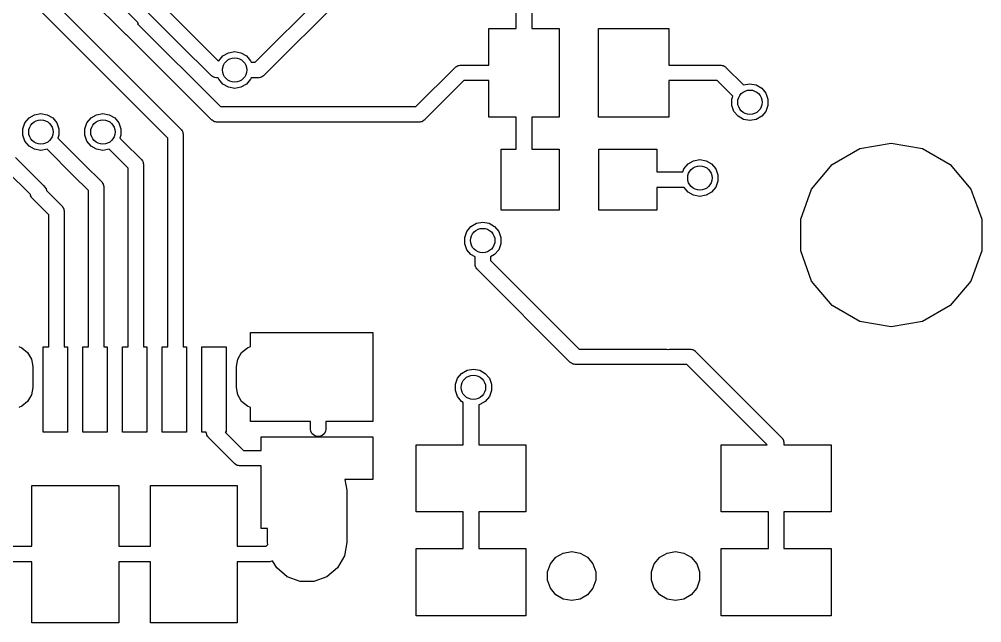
# Model space of a CAD drawing. Extents: x 10 to 287, y -200 to -10.
# Drawn here: x 143.41 to 159.18, y -141.51 to -131.63 of the extents above; entities that cross this region are included whole.
import ezdxf

# ---------------------------------------------------------------- set-up
doc = ezdxf.new("R2010")
doc.units = 0
doc.header["$MEASUREMENT"] = 0
doc.layers.add('BLACK', color=7, linetype='CONTINUOUS')

msp = doc.modelspace()

# ---------------------------------------------------------------- linework, layer by layer
at = {"layer": 'Black'}
for p, q in [((147.276, -132.334), (149.72, -129.89)), ((149.9, -130.07), (147.419, -132.551)), ((144.298, -130.628), (145.359, -131.689)), ((145.162, -131.887), (144.1, -130.826)), ((145.594, -133.328), (143.458, -131.192)), ((143.675, -131.049), (145.774, -133.148)), ((145.704, -131.345), (146.223, -131.863)), ((151.552, -131.783), (151.552, -131.391)), ((151.806, -131.443), (151.806, -131.783)), ((146.043, -132.043), (145.524, -131.524)), ((145.359, -131.689), (145.345, -131.704)), ((145.345, -131.704), (146.704, -133.062)), ((151.104, -132.381), (151.104, -131.783)), ((151.104, -131.783), (151.552, -131.783)), ((151.806, -131.783), (152.255, -131.783)), ((152.255, -131.783), (152.255, -133.233)), ((152.902, -133.233), (152.902, -131.783)), ((152.902, -131.783), (154.053, -131.783)), ((154.053, -131.783), (154.053, -132.381)), ((145.166, -131.883), (145.162, -131.887)), ((146.561, -133.279), (145.166, -131.883)), ((146.223, -131.863), (146.223, -131.863)), ((146.223, -131.863), (146.676, -132.317)), ((146.551, -132.551), (146.043, -132.043)), ((146.043, -132.043), (146.043, -132.043)), ((146.678, -132.311), (146.746, -132.231)), ((146.746, -132.231), (146.836, -132.178)), ((146.836, -132.178), (146.939, -132.16)), ((146.939, -132.16), (147.042, -132.178)), ((147.042, -132.178), (147.132, -132.231)), ((147.132, -132.231), (147.2, -132.311)), ((146.676, -132.317), (146.678, -132.311)), ((147.2, -132.311), (147.208, -132.334)), ((147.208, -132.334), (147.276, -132.334)), ((149.908, -133.062), (150.552, -132.418)), ((150.552, -132.418), (150.557, -132.415)), ((150.557, -132.415), (150.56, -132.411)), ((150.56, -132.411), (150.575, -132.403)), ((150.575, -132.403), (150.588, -132.393)), ((150.588, -132.393), (150.594, -132.392)), ((150.594, -132.392), (150.598, -132.389)), ((150.598, -132.389), (150.615, -132.386)), ((150.615, -132.386), (150.631, -132.382)), ((150.631, -132.382), (150.636, -132.382)), ((150.636, -132.382), (150.642, -132.381)), ((150.642, -132.381), (151.104, -132.381)), ((154.053, -132.381), (154.898, -132.381)), ((154.898, -132.381), (154.904, -132.382)), ((154.904, -132.382), (154.909, -132.382)), ((154.909, -132.382), (154.925, -132.386)), ((154.925, -132.386), (154.942, -132.389)), ((154.942, -132.389), (154.946, -132.392)), ((154.946, -132.392), (154.952, -132.393)), ((154.952, -132.393), (154.965, -132.403)), ((154.965, -132.403), (154.98, -132.411)), ((154.98, -132.411), (154.983, -132.415)), ((154.983, -132.415), (154.988, -132.418)), ((154.988, -132.418), (155.277, -132.707)), ((146.556, -132.554), (146.551, -132.551)), ((146.559, -132.558), (146.556, -132.554)), ((146.574, -132.567), (146.559, -132.558)), ((146.587, -132.576), (146.574, -132.567)), ((146.593, -132.578), (146.587, -132.576)), ((146.597, -132.58), (146.593, -132.578)), ((146.614, -132.583), (146.597, -132.58)), ((146.63, -132.588), (146.614, -132.583)), ((146.635, -132.587), (146.63, -132.588)), ((146.641, -132.588), (146.635, -132.587)), ((146.67, -132.588), (146.641, -132.588)), ((146.678, -132.611), (146.67, -132.588)), ((146.746, -132.691), (146.678, -132.611)), ((147.2, -132.611), (147.132, -132.691)), ((147.208, -132.588), (147.2, -132.611)), ((147.329, -132.588), (147.208, -132.588)), ((147.335, -132.587), (147.329, -132.588)), ((147.34, -132.588), (147.335, -132.587)), ((147.356, -132.583), (147.34, -132.588)), ((147.372, -132.58), (147.356, -132.583)), ((147.377, -132.578), (147.372, -132.58)), ((147.383, -132.576), (147.377, -132.578)), ((147.396, -132.567), (147.383, -132.576)), ((147.411, -132.558), (147.396, -132.567)), ((147.414, -132.554), (147.411, -132.558)), ((147.419, -132.551), (147.414, -132.554)), ((146.836, -132.744), (146.746, -132.691)), ((146.939, -132.762), (146.836, -132.744)), ((147.042, -132.744), (146.939, -132.762)), ((147.132, -132.691), (147.042, -132.744)), ((150.694, -132.635), (150.051, -133.279)), ((151.104, -132.635), (150.694, -132.635)), ((151.104, -133.233), (151.104, -132.635)), ((154.846, -132.635), (154.053, -132.635)), ((154.053, -132.635), (154.053, -133.233)), ((155.101, -132.891), (154.846, -132.635)), ((155.277, -132.707), (155.38, -132.689)), ((155.277, -132.707), (155.277, -132.707)), ((155.38, -132.689), (155.483, -132.707)), ((155.483, -132.707), (155.573, -132.76)), ((155.573, -132.76), (155.641, -132.84)), ((155.084, -132.938), (155.101, -132.891)), ((155.641, -132.84), (155.676, -132.938)), ((146.704, -133.062), (149.908, -133.062)), ((155.084, -133.042), (155.084, -132.938)), ((155.119, -133.14), (155.084, -133.042)), ((155.676, -133.042), (155.641, -133.14)), ((155.676, -132.938), (155.676, -133.042)), ((143.571, -133.247), (143.661, -133.194)), ((143.661, -133.194), (143.764, -133.176)), ((143.764, -133.176), (143.867, -133.194)), ((143.867, -133.194), (143.957, -133.247)), ((144.587, -133.247), (144.677, -133.194)), ((144.677, -133.194), (144.78, -133.176)), ((144.78, -133.176), (144.883, -133.194)), ((144.883, -133.194), (144.973, -133.247)), ((145.774, -133.148), (145.774, -133.148)), ((145.774, -133.148), (146.06, -133.434)), ((151.552, -133.233), (151.104, -133.233)), ((151.552, -133.758), (151.552, -133.233)), ((152.255, -133.233), (151.806, -133.233)), ((151.806, -133.233), (151.806, -133.758)), ((154.053, -133.233), (152.902, -133.233)), ((155.187, -133.22), (155.119, -133.14)), ((155.277, -133.273), (155.187, -133.22)), ((155.573, -133.22), (155.483, -133.273)), ((155.641, -133.14), (155.573, -133.22)), ((143.468, -133.425), (143.503, -133.327)), ((143.503, -133.327), (143.571, -133.247)), ((143.957, -133.247), (144.025, -133.327)), ((144.025, -133.327), (144.06, -133.425)), ((144.484, -133.425), (144.519, -133.327)), ((144.519, -133.327), (144.587, -133.247)), ((144.973, -133.247), (145.041, -133.327)), ((145.041, -133.327), (145.076, -133.425)), ((145.843, -133.577), (145.594, -133.328)), ((145.594, -133.328), (145.594, -133.328)), ((146.566, -133.282), (146.561, -133.279)), ((146.569, -133.286), (146.566, -133.282)), ((146.584, -133.295), (146.569, -133.286)), ((146.597, -133.304), (146.584, -133.295)), ((146.603, -133.306), (146.597, -133.304)), ((146.608, -133.308), (146.603, -133.306)), ((146.624, -133.311), (146.608, -133.308)), ((146.64, -133.316), (146.624, -133.311)), ((146.645, -133.315), (146.64, -133.316)), ((146.651, -133.316), (146.645, -133.315)), ((149.961, -133.316), (146.651, -133.316)), ((149.967, -133.315), (149.961, -133.316)), ((149.972, -133.316), (149.967, -133.315)), ((149.988, -133.311), (149.972, -133.316)), ((150.004, -133.308), (149.988, -133.311)), ((150.009, -133.306), (150.004, -133.308)), ((150.015, -133.304), (150.009, -133.306)), ((150.028, -133.295), (150.015, -133.304)), ((150.043, -133.286), (150.028, -133.295)), ((150.046, -133.282), (150.043, -133.286)), ((150.051, -133.279), (150.046, -133.282)), ((155.38, -133.291), (155.277, -133.273)), ((155.483, -133.273), (155.38, -133.291)), ((143.468, -133.529), (143.468, -133.425)), ((143.503, -133.627), (143.468, -133.529)), ((144.06, -133.529), (144.043, -133.576)), ((144.06, -133.425), (144.06, -133.529)), ((144.484, -133.529), (144.484, -133.425)), ((144.519, -133.627), (144.484, -133.529)), ((145.076, -133.529), (145.059, -133.576)), ((145.076, -133.425), (145.076, -133.529)), ((146.06, -133.434), (146.063, -133.439)), ((146.063, -133.439), (146.067, -133.442)), ((146.067, -133.442), (146.076, -133.457)), ((146.076, -133.457), (146.085, -133.47)), ((146.085, -133.47), (146.087, -133.476)), ((146.087, -133.476), (146.089, -133.481)), ((146.089, -133.481), (146.092, -133.497)), ((146.092, -133.497), (146.097, -133.513)), ((146.097, -133.513), (146.096, -133.518)), ((146.096, -133.518), (146.097, -133.524)), ((146.097, -133.524), (146.097, -136.995)), ((143.571, -133.707), (143.503, -133.627)), ((143.661, -133.76), (143.571, -133.707)), ((144.043, -133.576), (144.474, -134.007)), ((144.587, -133.707), (144.519, -133.627)), ((144.677, -133.76), (144.587, -133.707)), ((145.059, -133.576), (145.124, -133.641)), ((145.124, -133.641), (145.124, -133.641)), ((145.124, -133.641), (145.41, -133.927)), ((145.843, -136.995), (145.843, -133.577)), ((157.18, -133.75), (157.695, -133.659)), ((157.695, -133.659), (158.21, -133.75)), ((143.764, -133.778), (143.661, -133.76)), ((143.867, -133.76), (143.764, -133.778)), ((144.294, -134.187), (143.867, -133.76)), ((143.867, -133.76), (143.867, -133.76)), ((144.78, -133.778), (144.677, -133.76)), ((144.883, -133.76), (144.78, -133.778)), ((144.944, -133.821), (144.883, -133.76)), ((144.883, -133.76), (144.883, -133.76)), ((145.193, -134.07), (144.944, -133.821)), ((144.944, -133.821), (144.944, -133.821)), ((151.303, -134.759), (151.303, -133.758)), ((151.303, -133.758), (151.552, -133.758)), ((151.806, -133.758), (152.253, -133.758)), ((152.253, -133.758), (152.253, -134.759)), ((152.904, -134.759), (152.904, -133.758)), ((152.904, -133.758), (153.853, -133.758)), ((153.853, -133.758), (153.853, -134.131)), ((156.727, -134.012), (157.18, -133.75)), ((158.21, -133.75), (158.663, -134.012)), ((143.346, -133.895), (143.805, -134.355)), ((144.474, -134.007), (144.474, -134.007)), ((144.474, -134.007), (144.76, -134.293)), ((145.41, -133.927), (145.413, -133.932)), ((145.413, -133.932), (145.417, -133.935)), ((145.417, -133.935), (145.426, -133.95)), ((145.426, -133.95), (145.435, -133.963)), ((145.435, -133.963), (145.437, -133.969)), ((145.437, -133.969), (145.439, -133.974)), ((145.439, -133.974), (145.442, -133.99)), ((145.442, -133.99), (145.447, -134.006)), ((145.447, -134.006), (145.446, -134.011)), ((145.446, -134.011), (145.447, -134.017)), ((145.447, -134.017), (145.447, -136.995)), ((154.299, -134.08), (154.367, -134)), ((154.367, -134), (154.457, -133.947)), ((154.457, -133.947), (154.56, -133.929)), ((154.56, -133.929), (154.663, -133.947)), ((154.663, -133.947), (154.753, -134)), ((154.753, -134), (154.821, -134.08)), ((156.391, -134.412), (156.727, -134.012)), ((158.663, -134.012), (158.999, -134.412)), ((143.593, -134.502), (143.203, -134.112)), ((144.543, -134.436), (144.294, -134.187)), ((144.294, -134.187), (144.294, -134.187)), ((145.193, -136.995), (145.193, -134.07)), ((153.853, -134.131), (154.281, -134.131)), ((154.281, -134.131), (154.299, -134.08)), ((154.821, -134.08), (154.856, -134.178)), ((154.856, -134.178), (154.856, -134.282)), ((144.76, -134.293), (144.763, -134.298)), ((144.763, -134.298), (144.767, -134.301)), ((144.767, -134.301), (144.776, -134.316)), ((144.776, -134.316), (144.785, -134.329)), ((144.785, -134.329), (144.787, -134.335)), ((144.787, -134.335), (144.789, -134.34)), ((144.789, -134.34), (144.792, -134.356)), ((154.856, -134.282), (154.821, -134.38)), ((143.593, -134.503), (143.593, -134.502)), ((143.596, -134.519), (143.593, -134.503)), ((143.805, -134.355), (143.805, -134.355)), ((143.805, -134.355), (143.824, -134.373)), ((143.824, -134.373), (143.849, -134.409)), ((143.849, -134.409), (143.856, -134.437)), ((143.856, -134.437), (144.11, -134.69)), ((144.543, -136.995), (144.543, -134.436)), ((144.792, -134.356), (144.797, -134.372)), ((144.797, -134.372), (144.796, -134.377)), ((144.796, -134.377), (144.797, -134.383)), ((144.797, -134.383), (144.797, -136.995)), ((154.303, -134.385), (153.853, -134.385)), ((153.853, -134.385), (153.853, -134.759)), ((154.367, -134.46), (154.303, -134.385)), ((154.457, -134.513), (154.367, -134.46)), ((154.753, -134.46), (154.663, -134.513)), ((154.821, -134.38), (154.753, -134.46)), ((156.212, -134.903), (156.391, -134.412)), ((158.999, -134.412), (159.178, -134.903)), ((143.599, -134.524), (143.596, -134.519)), ((143.6, -134.529), (143.599, -134.524)), ((143.61, -134.543), (143.6, -134.529)), ((143.618, -134.557), (143.61, -134.543)), ((143.622, -134.561), (143.618, -134.557)), ((143.626, -134.565), (143.622, -134.561)), ((143.893, -134.833), (143.626, -134.565)), ((154.56, -134.531), (154.457, -134.513)), ((154.663, -134.513), (154.56, -134.531)), ((144.11, -134.69), (144.113, -134.695)), ((144.113, -134.695), (144.117, -134.698)), ((144.117, -134.698), (144.126, -134.713)), ((144.126, -134.713), (144.135, -134.726)), ((144.135, -134.726), (144.137, -134.732)), ((144.137, -134.732), (144.139, -134.737)), ((144.139, -134.737), (144.142, -134.753)), ((144.142, -134.753), (144.147, -134.769)), ((144.147, -134.769), (144.146, -134.774)), ((144.146, -134.774), (144.147, -134.78)), ((144.147, -134.78), (144.147, -136.995)), ((152.253, -134.759), (151.303, -134.759)), ((153.853, -134.759), (152.904, -134.759)), ((143.893, -136.995), (143.893, -134.833)), ((150.81, -135.025), (150.9, -134.972)), ((150.9, -134.972), (151.003, -134.954)), ((151.003, -134.954), (151.106, -134.972)), ((151.106, -134.972), (151.196, -135.025)), ((156.212, -135.426), (156.212, -134.903)), ((159.178, -134.903), (159.178, -135.426)), ((150.707, -135.203), (150.742, -135.105)), ((150.742, -135.105), (150.81, -135.025)), ((151.196, -135.025), (151.264, -135.105)), ((151.264, -135.105), (151.299, -135.203)), ((150.707, -135.307), (150.707, -135.203)), ((151.299, -135.203), (151.299, -135.307)), ((150.742, -135.405), (150.707, -135.307)), ((150.81, -135.485), (150.742, -135.405)), ((151.264, -135.405), (151.196, -135.485)), ((151.299, -135.307), (151.264, -135.405)), ((156.391, -135.918), (156.212, -135.426)), ((159.178, -135.426), (158.999, -135.918)), ((150.876, -135.524), (150.81, -135.485)), ((150.876, -135.636), (150.876, -135.524)), ((151.196, -135.485), (151.13, -135.524)), ((151.13, -135.524), (151.13, -135.583)), ((151.13, -135.583), (152.58, -137.033)), ((150.877, -135.642), (150.876, -135.636)), ((150.876, -135.647), (150.877, -135.642)), ((150.881, -135.663), (150.876, -135.647)), ((150.884, -135.679), (150.881, -135.663)), ((150.886, -135.684), (150.884, -135.679)), ((150.888, -135.69), (150.886, -135.684)), ((150.897, -135.703), (150.888, -135.69)), ((150.906, -135.718), (150.897, -135.703)), ((150.91, -135.721), (150.906, -135.718)), ((150.913, -135.726), (150.91, -135.721)), ((152.437, -137.25), (150.913, -135.726)), ((156.727, -136.318), (156.391, -135.918)), ((158.999, -135.918), (158.663, -136.318)), ((157.18, -136.58), (156.727, -136.318)), ((158.663, -136.318), (158.21, -136.58)), ((157.695, -136.67), (157.18, -136.58)), ((158.21, -136.58), (157.695, -136.67)), ((147.2, -136.991), (147.2, -136.76)), ((147.2, -136.76), (149.2, -136.76)), ((149.2, -136.76), (149.2, -138.22)), ((143.4, -136.991), (143.453, -137.011)), ((143.453, -137.011), (143.547, -137.09)), ((143.8, -138.395), (143.8, -136.995)), ((143.8, -136.995), (143.893, -136.995)), ((144.147, -136.995), (144.2, -136.995)), ((144.2, -136.995), (144.2, -138.395)), ((144.45, -138.395), (144.45, -136.995)), ((144.45, -136.995), (144.543, -136.995)), ((144.797, -136.995), (144.85, -136.995)), ((144.85, -136.995), (144.85, -138.395)), ((145.1, -138.395), (145.1, -136.995)), ((145.1, -136.995), (145.193, -136.995)), ((145.447, -136.995), (145.5, -136.995)), ((145.5, -136.995), (145.5, -138.395)), ((145.75, -138.395), (145.75, -136.995)), ((145.75, -136.995), (145.843, -136.995)), ((146.097, -136.995), (146.15, -136.995)), ((146.15, -136.995), (146.15, -138.395)), ((146.4, -138.395), (146.4, -136.995)), ((146.4, -136.995), (146.8, -136.995)), ((146.8, -136.995), (146.8, -138.395)), ((147.053, -137.09), (147.147, -137.011)), ((147.147, -137.011), (147.2, -136.991)), ((143.547, -137.09), (143.609, -137.197)), ((146.991, -137.197), (147.053, -137.09)), ((152.58, -137.033), (154.02, -137.033)), ((154.02, -137.033), (154.04, -137.037)), ((154.04, -137.037), (154.06, -137.033)), ((154.06, -137.033), (154.4, -137.033)), ((154.4, -137.033), (154.406, -137.034)), ((154.406, -137.034), (154.411, -137.033)), ((154.411, -137.033), (154.427, -137.038)), ((154.427, -137.038), (154.443, -137.041)), ((154.443, -137.041), (154.448, -137.043)), ((154.448, -137.043), (154.454, -137.045)), ((154.454, -137.045), (154.467, -137.054)), ((154.467, -137.054), (154.482, -137.063)), ((154.482, -137.063), (154.485, -137.067)), ((154.485, -137.067), (154.49, -137.07)), ((154.49, -137.07), (155.9, -138.48)), ((143.609, -137.197), (143.631, -137.319)), ((143.631, -137.319), (143.631, -137.661)), ((146.969, -137.319), (146.991, -137.197)), ((146.969, -137.661), (146.969, -137.319)), ((152.442, -137.253), (152.437, -137.25)), ((152.445, -137.257), (152.442, -137.253)), ((152.46, -137.266), (152.445, -137.257)), ((152.473, -137.275), (152.46, -137.266)), ((152.479, -137.277), (152.473, -137.275)), ((152.484, -137.279), (152.479, -137.277)), ((152.5, -137.282), (152.484, -137.279)), ((152.516, -137.287), (152.5, -137.282)), ((152.521, -137.286), (152.516, -137.287)), ((152.527, -137.287), (152.521, -137.286)), ((154.02, -137.287), (152.527, -137.287)), ((154.04, -137.283), (154.02, -137.287)), ((154.06, -137.287), (154.04, -137.283)), ((154.347, -137.287), (154.06, -137.287)), ((155.66, -138.6), (154.347, -137.287)), ((150.589, -137.51), (150.657, -137.43)), ((150.657, -137.43), (150.747, -137.377)), ((150.747, -137.377), (150.85, -137.359)), ((150.85, -137.359), (150.953, -137.377)), ((150.953, -137.377), (151.043, -137.43)), ((151.043, -137.43), (151.111, -137.51)), ((150.554, -137.608), (150.589, -137.51)), ((150.554, -137.712), (150.554, -137.608)), ((151.111, -137.51), (151.146, -137.608)), ((151.146, -137.608), (151.146, -137.712)), ((143.609, -137.783), (143.547, -137.89)), ((143.631, -137.661), (143.609, -137.783)), ((146.991, -137.783), (146.969, -137.661)), ((147.053, -137.89), (146.991, -137.783)), ((150.589, -137.81), (150.554, -137.712)), ((150.657, -137.89), (150.589, -137.81)), ((151.111, -137.81), (151.043, -137.89)), ((151.146, -137.712), (151.111, -137.81)), ((143.453, -137.969), (143.4, -137.989)), ((143.547, -137.89), (143.453, -137.969)), ((147.147, -137.969), (147.053, -137.89)), ((147.2, -137.989), (147.147, -137.969)), ((150.683, -137.906), (150.657, -137.89)), ((150.683, -138.6), (150.683, -137.906)), ((150.953, -137.943), (150.937, -137.946)), ((150.937, -137.946), (150.937, -138.6)), ((151.043, -137.89), (150.953, -137.943)), ((147.2, -138.22), (147.2, -137.989)), ((148.18, -138.22), (147.2, -138.22)), ((148.18, -138.34), (148.18, -138.22)), ((149.2, -138.22), (148.434, -138.22)), ((148.434, -138.22), (148.434, -138.34)), ((144.2, -138.395), (143.8, -138.395)), ((144.85, -138.395), (144.45, -138.395)), ((145.5, -138.395), (145.1, -138.395)), ((146.15, -138.395), (145.75, -138.395)), ((146.474, -138.395), (146.4, -138.395)), ((146.473, -138.401), (146.474, -138.396)), ((146.478, -138.417), (146.473, -138.401)), ((146.474, -138.396), (146.474, -138.395)), ((146.481, -138.433), (146.478, -138.417)), ((146.483, -138.438), (146.481, -138.433)), ((146.485, -138.444), (146.483, -138.438)), ((146.494, -138.457), (146.485, -138.444)), ((146.8, -138.395), (146.785, -138.395)), ((146.785, -138.395), (147.083, -138.693)), ((148.188, -138.383), (148.18, -138.34)), ((148.21, -138.422), (148.188, -138.383)), ((148.244, -138.45), (148.21, -138.422)), ((148.405, -138.422), (148.371, -138.45)), ((148.427, -138.383), (148.405, -138.422)), ((148.434, -138.34), (148.427, -138.383)), ((146.503, -138.472), (146.494, -138.457)), ((146.507, -138.475), (146.503, -138.472)), ((146.51, -138.48), (146.507, -138.475)), ((146.94, -138.91), (146.51, -138.48)), ((147.375, -138.693), (147.375, -138.47)), ((147.375, -138.47), (149.2, -138.47)), ((148.285, -138.465), (148.244, -138.45)), ((148.33, -138.465), (148.285, -138.465)), ((148.371, -138.45), (148.33, -138.465)), ((149.2, -138.47), (149.2, -139.17)), ((149.91, -139.7), (149.91, -138.6)), ((149.91, -138.6), (150.683, -138.6)), ((150.937, -138.6), (151.71, -138.6)), ((151.71, -138.6), (151.71, -139.7)), ((154.91, -139.7), (154.91, -138.6)), ((154.91, -138.6), (155.66, -138.6)), ((155.9, -138.48), (155.903, -138.485)), ((155.903, -138.485), (155.907, -138.488)), ((155.907, -138.488), (155.916, -138.503)), ((155.916, -138.503), (155.925, -138.516)), ((155.925, -138.516), (155.927, -138.522)), ((155.927, -138.522), (155.929, -138.527)), ((155.929, -138.527), (155.932, -138.543)), ((155.932, -138.543), (155.937, -138.559)), ((155.937, -138.559), (155.936, -138.564)), ((155.936, -138.564), (155.937, -138.57)), ((155.937, -138.57), (155.937, -138.6)), ((155.937, -138.6), (156.71, -138.6)), ((156.71, -138.6), (156.71, -139.7)), ((147.083, -138.693), (147.375, -138.693)), ((146.945, -138.913), (146.94, -138.91)), ((146.948, -138.917), (146.945, -138.913)), ((146.963, -138.926), (146.948, -138.917)), ((146.976, -138.935), (146.963, -138.926)), ((146.982, -138.937), (146.976, -138.935)), ((146.987, -138.939), (146.982, -138.937)), ((147.003, -138.942), (146.987, -138.939)), ((147.019, -138.947), (147.003, -138.942)), ((147.024, -138.946), (147.019, -138.947)), ((147.03, -138.947), (147.024, -138.946)), ((147.375, -138.947), (147.03, -138.947)), ((147.375, -139.17), (147.375, -138.947)), ((147.375, -139.97), (147.375, -139.17)), ((149.2, -139.17), (148.745, -139.17)), ((148.745, -139.17), (148.775, -139.341)), ((143.618, -140.263), (143.618, -139.265)), ((143.618, -139.265), (145.042, -139.265)), ((145.042, -139.265), (145.042, -140.263)), ((145.558, -140.263), (145.558, -139.265)), ((145.558, -139.265), (146.982, -139.265)), ((146.982, -139.265), (146.982, -140.263)), ((148.775, -139.341), (148.775, -140.199)), ((150.683, -139.7), (149.91, -139.7)), ((150.683, -140.3), (150.683, -139.7)), ((151.71, -139.7), (150.937, -139.7)), ((150.937, -139.7), (150.937, -140.3)), ((155.683, -139.7), (154.91, -139.7)), ((155.683, -140.3), (155.683, -139.7)), ((156.71, -139.7), (155.937, -139.7)), ((155.937, -139.7), (155.937, -140.3)), ((147.475, -139.97), (147.375, -139.97)), ((147.475, -140.199), (147.475, -139.97)), ((143.148, -140.263), (143.618, -140.263)), ((145.042, -140.263), (145.558, -140.263)), ((146.982, -140.263), (147.452, -140.263)), ((147.452, -140.263), (147.481, -140.234)), ((147.481, -140.234), (147.475, -140.199)), ((148.775, -140.199), (148.736, -140.421)), ((149.91, -141.4), (149.91, -140.3)), ((149.91, -140.3), (150.683, -140.3)), ((150.937, -140.3), (151.71, -140.3)), ((151.71, -140.3), (151.71, -141.4)), ((154.91, -141.4), (154.91, -140.3)), ((154.91, -140.3), (155.683, -140.3)), ((155.937, -140.3), (156.71, -140.3)), ((156.71, -140.3), (156.71, -141.4)), ((148.736, -140.421), (148.623, -140.617)), ((152.112, -140.549), (152.202, -140.442)), ((152.202, -140.442), (152.323, -140.373)), ((152.323, -140.373), (152.46, -140.348)), ((152.46, -140.348), (152.597, -140.373)), ((152.597, -140.373), (152.718, -140.442)), ((152.718, -140.442), (152.808, -140.549)), ((153.812, -140.549), (153.902, -140.442)), ((153.902, -140.442), (154.023, -140.373)), ((154.023, -140.373), (154.16, -140.348)), ((154.16, -140.348), (154.297, -140.373)), ((154.297, -140.373), (154.418, -140.442)), ((154.418, -140.442), (154.508, -140.549)), ((143.618, -140.517), (143.095, -140.517)), ((143.618, -141.515), (143.618, -140.517)), ((145.558, -140.517), (145.042, -140.517)), ((145.042, -140.517), (145.042, -141.515)), ((145.558, -141.515), (145.558, -140.517)), ((147.505, -140.517), (146.982, -140.517)), ((146.982, -140.517), (146.982, -141.515)), ((147.511, -140.516), (147.505, -140.517)), ((147.516, -140.517), (147.511, -140.516)), ((147.532, -140.512), (147.516, -140.517)), ((147.548, -140.509), (147.532, -140.512)), ((147.553, -140.507), (147.548, -140.509)), ((147.559, -140.505), (147.553, -140.507)), ((147.561, -140.503), (147.559, -140.505)), ((147.627, -140.617), (147.561, -140.503)), ((147.8, -140.762), (147.627, -140.617)), ((148.623, -140.617), (148.45, -140.762)), ((152.065, -140.68), (152.112, -140.549)), ((152.808, -140.549), (152.855, -140.68)), ((153.765, -140.68), (153.812, -140.549)), ((154.508, -140.549), (154.555, -140.68)), ((148.012, -140.839), (147.8, -140.762)), ((148.45, -140.762), (148.238, -140.839)), ((152.065, -140.82), (152.065, -140.68)), ((152.855, -140.68), (152.855, -140.82)), ((153.765, -140.82), (153.765, -140.68)), ((154.555, -140.68), (154.555, -140.82)), ((148.238, -140.839), (148.012, -140.839)), ((152.112, -140.951), (152.065, -140.82)), ((152.202, -141.058), (152.112, -140.951)), ((152.808, -140.951), (152.718, -141.058)), ((152.855, -140.82), (152.808, -140.951)), ((153.812, -140.951), (153.765, -140.82)), ((153.902, -141.058), (153.812, -140.951)), ((154.508, -140.951), (154.418, -141.058)), ((154.555, -140.82), (154.508, -140.951)), ((152.323, -141.127), (152.202, -141.058)), ((152.46, -141.152), (152.323, -141.127)), ((152.597, -141.127), (152.46, -141.152)), ((152.718, -141.058), (152.597, -141.127)), ((154.023, -141.127), (153.902, -141.058)), ((154.16, -141.152), (154.023, -141.127)), ((154.297, -141.127), (154.16, -141.152)), ((154.418, -141.058), (154.297, -141.127)), ((151.71, -141.4), (149.91, -141.4)), ((156.71, -141.4), (154.91, -141.4)), ((145.042, -141.515), (143.618, -141.515)), ((146.982, -141.515), (145.558, -141.515))]:
    msp.add_line(p, q, dxfattribs=at)
for centre in [(146.939, -132.461), (155.38, -132.99), (143.764, -133.477), (144.78, -133.477), (154.56, -134.23), (151.003, -135.255), (150.85, -137.66)]:
    msp.add_circle(centre, 0.1994, dxfattribs=at)

doc.saveas('drawing.dxf')
